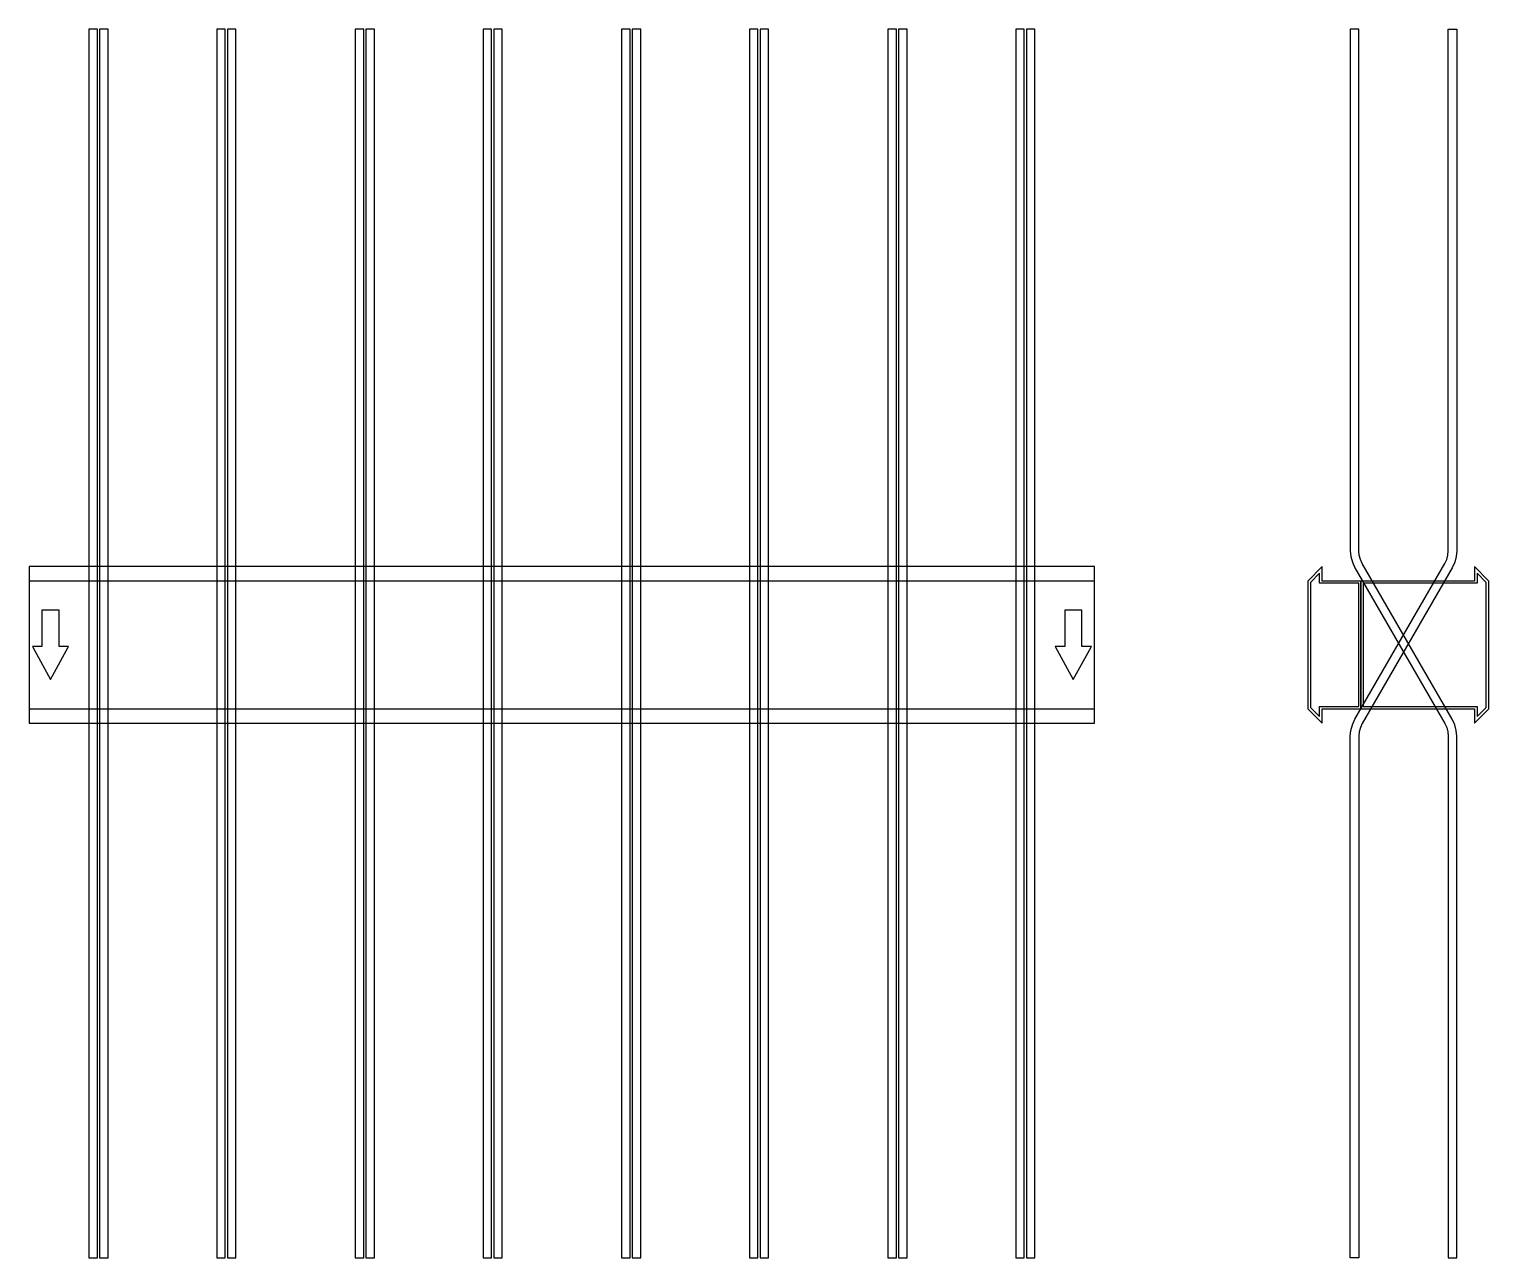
# Model space of a CAD drawing. Extents: x 0 to 1370, y -576 to 578.
import ezdxf

# ---------------------------------------------------------------- set-up
doc = ezdxf.new("R2010")
doc.units = 0
doc.layers.add('Halfen', color=7, linetype='CONTINUOUS')

msp = doc.modelspace()

# ---------------------------------------------------------------- linework, layer by layer
at = {"layer": 'Halfen', "color": 7}
for points in [[(64, -575.609), (64, 578.25), (56, 578.25), (56, -575.609)], [(74, -575.609), (74, 578.25), (66, 578.25), (66, -575.609)], [(184, -575.609), (184, 578.25), (176, 578.25), (176, -575.609)], [(194, -575.609), (194, 578.25), (186, 578.25), (186, -575.609)], [(314, -575.609), (314, 578.25), (306, 578.25), (306, -575.609)], [(324, -575.609), (324, 578.25), (316, 578.25), (316, -575.609)], [(434, -575.609), (434, 578.25), (426, 578.25), (426, -575.609)], [(444, -575.609), (444, 578.25), (436, 578.25), (436, -575.609)], [(564, -575.609), (564, 578.25), (556, 578.25), (556, -575.609)], [(574, -575.609), (574, 578.25), (566, 578.25), (566, -575.609)], [(684, -575.609), (684, 578.25), (676, 578.25), (676, -575.609)], [(694, -575.609), (694, 578.25), (686, 578.25), (686, -575.609)], [(814, -575.609), (814, 578.25), (806, 578.25), (806, -575.609)], [(824, -575.609), (824, 578.25), (816, 578.25), (816, -575.609)], [(934, -575.609), (934, 578.25), (926, 578.25), (926, -575.609)], [(944, -575.609), (944, 578.25), (936, 578.25), (936, -575.609)], [(1340, -575.609), (1340, -85.856), (1339.514, -80.3), (1338.07, -74.912), (1335.713, -69.856), (1251.215, 76.497), (1249.447, 80.289), (1248.365, 84.33), (1248, 88.497), (1248, 578.25), (1240, 578.25), (1240, 88.497), (1240.486, 82.941), (1241.93, 77.553), (1244.287, 72.497), (1328.785, -73.856), (1330.553, -77.648), (1331.635, -81.689), (1332, -85.856), (1332, -575.609)], [(1240, -575.609), (1240, -85.856), (1240.486, -80.3), (1241.93, -74.912), (1244.287, -69.856), (1328.785, 76.497), (1330.553, 80.289), (1331.635, 84.33), (1332, 88.497), (1332, 578.25), (1340, 578.25), (1340, 88.497), (1339.514, 82.941), (1338.07, 77.553), (1335.713, 72.497), (1251.215, -73.856), (1249.447, -77.648), (1248.365, -81.689), (1248, -85.856), (1248, -575.609)], [(0, -73.5), (1000, -73.5), (1000, 73.5), (0, 73.5)], [(1250, -60), (1250, 60), (1213.5, 60), (1213.5, 73.5), (1200, 60), (1200, -60), (1213.5, -73.5), (1213.5, -60)], [(1370, -60), (1370, 60), (1356.5, 73.5), (1356.5, 60), (1250, 60), (1250, -60), (1356.5, -60), (1356.5, -73.5)], [(0, -60), (1000, -60), (1000, 60), (0, 60)], [(1248, -58), (1248, 58), (1211, 58), (1211, 67.25), (1202.5, 58.75), (1202.5, -58.75), (1211, -67.25), (1211, -58)], [(1367.5, -58.75), (1367.5, 58.75), (1359, 67.25), (1359, 58), (1252, 58), (1252, -58), (1359, -58), (1359, -67.25)], [(20, -32.5), (37, -1.5), (28, -1.5), (28, 32.5), (12, 32.5), (12, -1.5), (3, -1.5)], [(980, -32.5), (997, -1.5), (988, -1.5), (988, 32.5), (972, 32.5), (972, -1.5), (963, -1.5)]]:
    msp.add_lwpolyline(points, close=True, dxfattribs=at)

doc.saveas('drawing.dxf')
